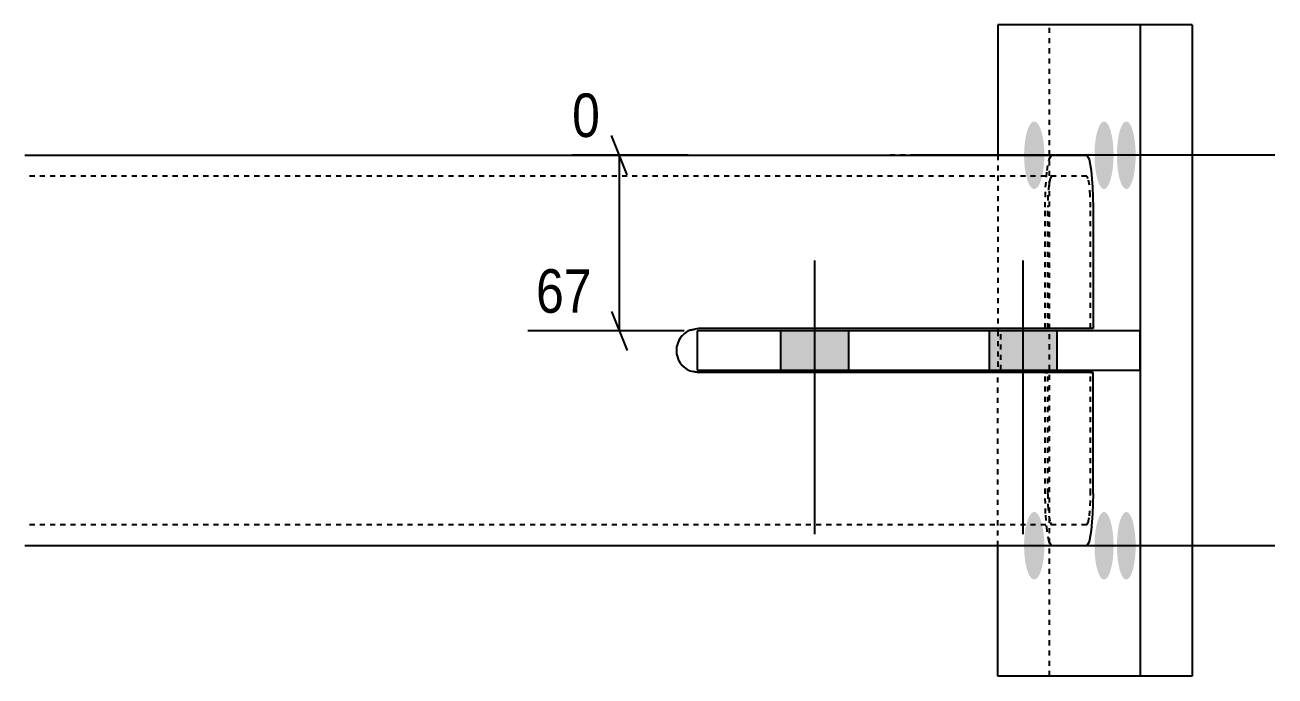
# Model space of a CAD drawing. Header units: millimetres. Extents: x 17 to 27932, y 7 to 1555.
# Drawn here: x 21338.6 to 21818.3, y 141 to 391 of the extents above; entities that cross this region are included whole.
import ezdxf

# ---------------------------------------------------------------- set-up
doc = ezdxf.new("R2010")
doc.units = ezdxf.units.MM
doc.linetypes.add('DXK_LINE_DOT2', pattern=[3.9198, 1.9599, -1.9599])
doc.layers.add('MÅLSÆTNING', color=7, linetype='Continuous')
doc.layers.add('STÅL', color=7, linetype='Continuous')
doc.styles.add('Arial Narrow', font='ARIALN.TTF', dxfattribs={"height": 0.2})

msp = doc.modelspace()

# ---------------------------------------------------------------- hatches: boundary and pattern name
at = {"layer": 'STÅL', "linetype": 'Continuous'}
for points in [[(21729.79, 340.96), (21729.71, 338.26), (21729.46, 335.67), (21729.05, 333.32), (21728.51, 331.3), (21727.85, 329.7), (21727.1, 328.6), (21726.31, 328.03), (21725.49, 328.03), (21724.7, 328.6), (21723.96, 329.7), (21723.3, 331.3), (21722.75, 333.32), (21722.35, 335.67), (21722.09, 338.26), (21722.01, 340.96), (21722.09, 343.67), (21722.35, 346.25), (21722.75, 348.6), (21723.3, 350.62), (21723.96, 352.22), (21724.7, 353.33), (21725.49, 353.89), (21726.31, 353.89), (21727.1, 353.33), (21727.85, 352.22), (21728.51, 350.62), (21729.05, 348.6), (21729.46, 346.25), (21729.71, 343.67)], [(21756.37, 340.96), (21756.29, 338.26), (21756.06, 335.67), (21755.67, 333.32), (21755.16, 331.3), (21754.54, 329.7), (21753.84, 328.6), (21753.1, 328.03), (21752.33, 328.03), (21751.58, 328.6), (21750.88, 329.7), (21750.26, 331.3), (21749.75, 333.32), (21749.37, 335.67), (21749.13, 338.26), (21749.05, 340.96), (21749.13, 343.67), (21749.37, 346.25), (21749.75, 348.6), (21750.26, 350.62), (21750.88, 352.22), (21751.58, 353.33), (21752.33, 353.89), (21753.1, 353.89), (21753.84, 353.33), (21754.54, 352.22), (21755.16, 350.62), (21755.67, 348.6), (21756.06, 346.25), (21756.29, 343.67)], [(21764.84, 340.96), (21764.76, 338.26), (21764.53, 335.67), (21764.15, 333.32), (21763.65, 331.3), (21763.04, 329.7), (21762.35, 328.6), (21761.62, 328.03), (21760.87, 328.03), (21760.13, 328.6), (21759.45, 329.7), (21758.84, 331.3), (21758.34, 333.32), (21757.96, 335.67), (21757.73, 338.26), (21757.65, 340.96), (21757.73, 343.67), (21757.96, 346.25), (21758.34, 348.6), (21758.84, 350.62), (21759.45, 352.22), (21760.13, 353.33), (21760.87, 353.89), (21761.62, 353.89), (21762.35, 353.33), (21763.04, 352.22), (21763.65, 350.62), (21764.15, 348.6), (21764.53, 346.25), (21764.76, 343.67)], [(21654.59, 273.46), (21628.59, 273.46), (21628.59, 258.46), (21654.59, 258.46)], [(21734.59, 273.46), (21708.59, 273.46), (21708.59, 258.46), (21734.59, 258.46)], [(21729.79, 190.96), (21729.71, 188.26), (21729.46, 185.67), (21729.05, 183.32), (21728.51, 181.3), (21727.85, 179.7), (21727.1, 178.6), (21726.31, 178.03), (21725.49, 178.03), (21724.7, 178.6), (21723.96, 179.7), (21723.3, 181.3), (21722.75, 183.32), (21722.35, 185.67), (21722.09, 188.26), (21722.01, 190.96), (21722.09, 193.67), (21722.35, 196.25), (21722.75, 198.6), (21723.3, 200.62), (21723.96, 202.22), (21724.7, 203.33), (21725.49, 203.89), (21726.31, 203.89), (21727.1, 203.33), (21727.85, 202.22), (21728.51, 200.62), (21729.05, 198.6), (21729.46, 196.25), (21729.71, 193.67)], [(21756.37, 190.96), (21756.29, 188.26), (21756.06, 185.67), (21755.67, 183.32), (21755.16, 181.3), (21754.54, 179.7), (21753.84, 178.6), (21753.1, 178.03), (21752.33, 178.03), (21751.58, 178.6), (21750.88, 179.7), (21750.26, 181.3), (21749.75, 183.32), (21749.37, 185.67), (21749.13, 188.26), (21749.05, 190.96), (21749.13, 193.67), (21749.37, 196.25), (21749.75, 198.6), (21750.26, 200.62), (21750.88, 202.22), (21751.58, 203.33), (21752.33, 203.89), (21753.1, 203.89), (21753.84, 203.33), (21754.54, 202.22), (21755.16, 200.62), (21755.67, 198.6), (21756.06, 196.25), (21756.29, 193.67)], [(21764.84, 190.96), (21764.76, 188.26), (21764.53, 185.67), (21764.15, 183.32), (21763.65, 181.3), (21763.04, 179.7), (21762.35, 178.6), (21761.62, 178.03), (21760.87, 178.03), (21760.13, 178.6), (21759.45, 179.7), (21758.84, 181.3), (21758.34, 183.32), (21757.96, 185.67), (21757.73, 188.26), (21757.65, 190.96), (21757.73, 193.67), (21757.96, 196.25), (21758.34, 198.6), (21758.84, 200.62), (21759.45, 202.22), (21760.13, 203.33), (21760.87, 203.89), (21761.62, 203.89), (21762.35, 203.33), (21763.04, 202.22), (21763.65, 200.62), (21764.15, 198.6), (21764.53, 196.25), (21764.76, 193.67)]]:
    msp.add_hatch(color=96, dxfattribs=at).paths.add_polyline_path(points)

# ---------------------------------------------------------------- linework, layer by layer
at = {"layer": 'MÅLSÆTNING', "color": 7, "linetype": 'Continuous'}
for p, q in [((21569.74, 333.46), (21563.74, 348.46)), ((21593.09, 340.96), (21548.58, 340.96)), ((21566.74, 273.46), (21566.74, 340.96)), ((21563.74, 280.96), (21569.74, 265.96)), ((21591.59, 273.46), (21531.54, 273.46))]:
    msp.add_line(p, q, dxfattribs=at)
at = {"layer": 'STÅL', "color": 2, "linetype": 'Continuous'}
for p, q in [((21711.89, 390.96), (21711.89, 340.96)), ((21766.73, 390.96), (21711.89, 390.96)), ((21786.58, 390.96), (21766.73, 390.96)), ((21766.73, 140.96), (21766.73, 390.96)), ((21786.58, 390.96), (21786.58, 140.96)), ((21338.59, 340.96), (21746.06, 340.96)), ((21746.06, 340.96), (21747, 339.44)), ((21747, 339.44), (21747.8, 335.1)), ((21747.8, 335.1), (21748.33, 328.62)), ((21748.33, 328.62), (21748.52, 320.96)), ((21748.52, 320.96), (21748.52, 274.46)), ((21597.09, 274.46), (21593.84, 273.82)), ((21766.59, 273.46), (21596.59, 273.46)), ((21596.59, 273.46), (21596.59, 258.46)), ((21748.52, 274.46), (21597.09, 274.46)), ((21711.89, 274.46), (21711.89, 273.46)), ((21766.59, 258.46), (21766.59, 273.46)), ((21593.84, 258.11), (21597.09, 257.46)), ((21596.59, 258.46), (21766.59, 258.46)), ((21748.52, 257.46), (21597.09, 257.46)), ((21711.89, 257.46), (21711.89, 258.46)), ((21748.52, 210.96), (21748.52, 257.46)), ((21748.52, 210.96), (21748.33, 203.31)), ((21748.33, 203.31), (21747.8, 196.82)), ((21747.8, 196.82), (21747, 192.48)), ((21747, 192.48), (21746.06, 190.96)), ((21746.06, 190.96), (21338.59, 190.96)), ((21711.89, 140.96), (21711.89, 190.96)), ((21786.58, 140.96), (21711.89, 140.96))]:
    msp.add_line(p, q, dxfattribs=at)
at = {"layer": 'STÅL', "color": 7, "linetype": 'DXK_LINE_DOT2'}
for p, q in [((21731.74, 140.96), (21731.74, 390.96)), ((21711.89, 340.96), (21711.89, 274.46)), ((21731.61, 339.44), (21732.55, 340.96)), ((21730.82, 335.1), (21731.61, 339.44)), ((21746.06, 332.96), (21338.59, 332.96)), ((21730.29, 328.62), (21730.82, 335.1)), ((21731.99, 332.05), (21731.51, 329.45)), ((21732.55, 332.96), (21731.99, 332.05)), ((21746.62, 332.05), (21746.06, 332.96)), ((21747.1, 329.45), (21746.62, 332.05)), ((21730.1, 320.96), (21730.29, 328.62)), ((21731.51, 329.45), (21731.19, 325.55)), ((21747.42, 325.55), (21747.1, 329.45)), ((21731.19, 325.55), (21731.08, 320.96)), ((21747.53, 320.96), (21747.42, 325.55)), ((21730.1, 274.46), (21730.1, 320.96)), ((21731.08, 274.46), (21731.08, 320.96)), ((21747.53, 274.46), (21747.53, 320.96)), ((21593.84, 273.82), (21597.09, 274.46)), ((21711.89, 273.46), (21711.89, 258.46)), ((21713.11, 258.46), (21713.11, 273.46)), ((21597.09, 257.46), (21593.84, 258.11)), ((21711.89, 190.96), (21711.89, 257.46)), ((21730.1, 210.96), (21730.1, 257.46)), ((21730.1, 257.46), (21731.08, 257.46)), ((21731.08, 210.96), (21731.08, 257.46)), ((21747.53, 210.96), (21747.53, 257.46)), ((21747.53, 257.46), (21748.52, 257.46)), ((21730.29, 203.31), (21730.1, 210.96)), ((21731.08, 210.96), (21731.19, 206.37)), ((21731.19, 206.37), (21731.51, 202.48)), ((21747.1, 202.48), (21747.42, 206.37)), ((21747.42, 206.37), (21747.53, 210.96)), ((21730.82, 196.82), (21730.29, 203.31)), ((21731.51, 202.48), (21731.99, 199.88)), ((21746.62, 199.88), (21747.1, 202.48)), ((21746.06, 198.96), (21338.59, 198.96)), ((21731.61, 192.48), (21730.82, 196.82)), ((21731.99, 199.88), (21732.55, 198.96)), ((21746.06, 198.96), (21746.62, 199.88)), ((21732.55, 190.96), (21731.61, 192.48))]:
    msp.add_line(p, q, dxfattribs=at)
at = {"layer": 'STÅL', "color": 96, "linetype": 'DXK_LINE_DOT2'}
for p, q in [((21774.44, 340.96), (21670.22, 340.96)), ((21774.44, 190.96), (21670.22, 190.96))]:
    msp.add_line(p, q, dxfattribs=at)
at = {"layer": 'STÅL', "color": 96, "linetype": 'Continuous'}
for p, q in [((21782.97, 340.96), (21678.76, 340.96)), ((21809.78, 340.96), (21705.57, 340.96)), ((21818.31, 340.96), (21714.1, 340.96)), ((21641.59, 300.46), (21641.59, 195.46)), ((21721.59, 300.46), (21721.59, 195.46)), ((21628.59, 273.46), (21628.59, 258.46)), ((21654.59, 273.46), (21654.59, 258.46)), ((21708.59, 273.46), (21708.59, 258.46)), ((21734.59, 273.46), (21734.59, 258.46)), ((21782.97, 190.96), (21678.76, 190.96)), ((21809.78, 190.96), (21705.57, 190.96)), ((21818.31, 190.96), (21714.1, 190.96))]:
    msp.add_line(p, q, dxfattribs=at)
at = {"layer": 'STÅL', "color": 2, "linetype": 'Continuous'}
msp.add_arc((21597.09, 265.96), 8.5, 112.5, 247.5, dxfattribs=at)
at = {"layer": 'STÅL', "color": 7, "linetype": 'DXK_LINE_DOT2'}
msp.add_arc((21597.09, 265.96), 8.5, 112.5, 247.5, dxfattribs=at)

# ---------------------------------------------------------------- wipeouts: each hides what was drawn before it
at = {"color": 0, "linetype": 'Continuous'}
msp.add_wipeout([(21559.56, 276.96), (21559.56, 301.46), (21531.23, 301.46), (21531.23, 276.96)], dxfattribs=at).dxf.layer = 'MÅLSÆTNING'

# ---------------------------------------------------------------- next in the draw order: texts
at = {"layer": 'MÅLSÆTNING', "color": 3, "linetype": 'Continuous', "style": 'Arial Narrow'}
msp.add_text('67', height=16.702, dxfattribs=at).set_placement((21534.73, 280.46))

# ---------------------------------------------------------------- next in the draw order: wipeouts: each hides what was drawn before it
at = {"color": 0, "linetype": 'Continuous'}
msp.add_wipeout([(21562.74, 344.46), (21562.74, 368.96), (21545.08, 368.96), (21545.08, 344.46)], dxfattribs=at).dxf.layer = 'MÅLSÆTNING'

# ---------------------------------------------------------------- next in the draw order: texts
at = {"layer": 'MÅLSÆTNING', "color": 3, "linetype": 'Continuous', "style": 'Arial Narrow'}
msp.add_text('0', height=16.7, dxfattribs=at).set_placement((21548.58, 347.96))

doc.saveas('drawing.dxf')
